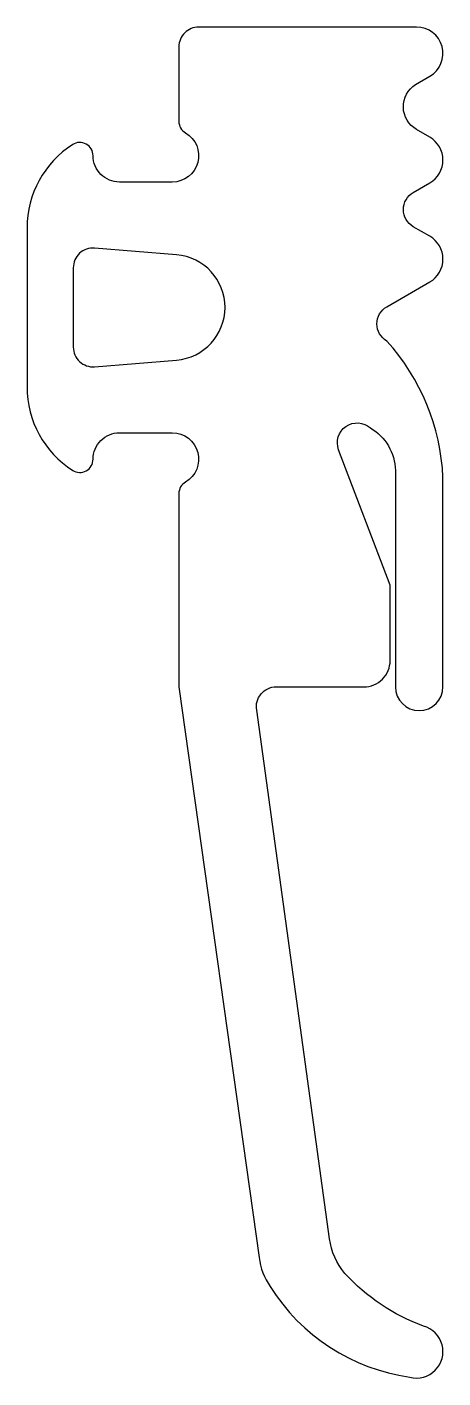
# Model space of a CAD drawing. Header units: millimetres. Extents: x -2.3 to 4, y -10.5 to 10.
import ezdxf

# ---------------------------------------------------------------- set-up
doc = ezdxf.new("R2010")
doc.units = ezdxf.units.MM

msp = doc.modelspace()

# ---------------------------------------------------------------- linework, layer by layer
for points in [[(0, 0), (1.216, -8.649, 0.119475), (1.383, -9.09, 0.220097), (3.496, -10.461, 1), (3.704, -9.688, -0.121014), (2.516, -8.889, -0.147003), (2.283, -8.363), (1.179, -0.352, -0.466308), (1.474, 0), (2.8, 0, 0.414214), (3.2, 0.4), (3.2, 1.542), (2.42, 3.593, -0.786113), (2.9, 3.923, -0.262074), (3.28, 3.281), (3.28, 0, 1), (4, 0), (4, 3.174, 0.174474), (3.15, 5.241, -0.57735), (3.15, 5.761), (3.8, 6.136, 0.57735), (3.8, 6.829), (3.55, 6.973, -0.57735), (3.55, 7.493), (3.8, 7.637, 0.57735), (3.8, 8.33), (3.6, 8.446, -0.56351), (3.586, 9.13), (3.8, 9.254, 0.767327), (3.6, 10), (0.3, 10, 0.414214), (0, 9.7), (0, 8.57, 0.267949), (0.1, 8.396, -0.767327), (-0.1, 7.65), (-0.9, 7.65, -0.414214), (-1.3, 8.05, 0.592453), (-1.608, 8.219, 0.255924), (-2.3, 6.955), (-2.3, 4.545, 0.255924), (-1.608, 3.281, 0.592453), (-1.3, 3.45, -0.414214), (-0.9, 3.85), (-0.1, 3.85, -0.767327), (0.1, 3.104, 0.267949), (0, 2.93)], [(-1.6, 5.15, 0.438367), (-1.276, 4.851), (-0.035, 4.953, 0.921414), (-0.035, 6.547), (-1.276, 6.649, 0.438367), (-1.6, 6.35), (-1.6, 5.15)]]:
    msp.add_lwpolyline(points, format="xyb", close=True)

doc.saveas('drawing.dxf')
